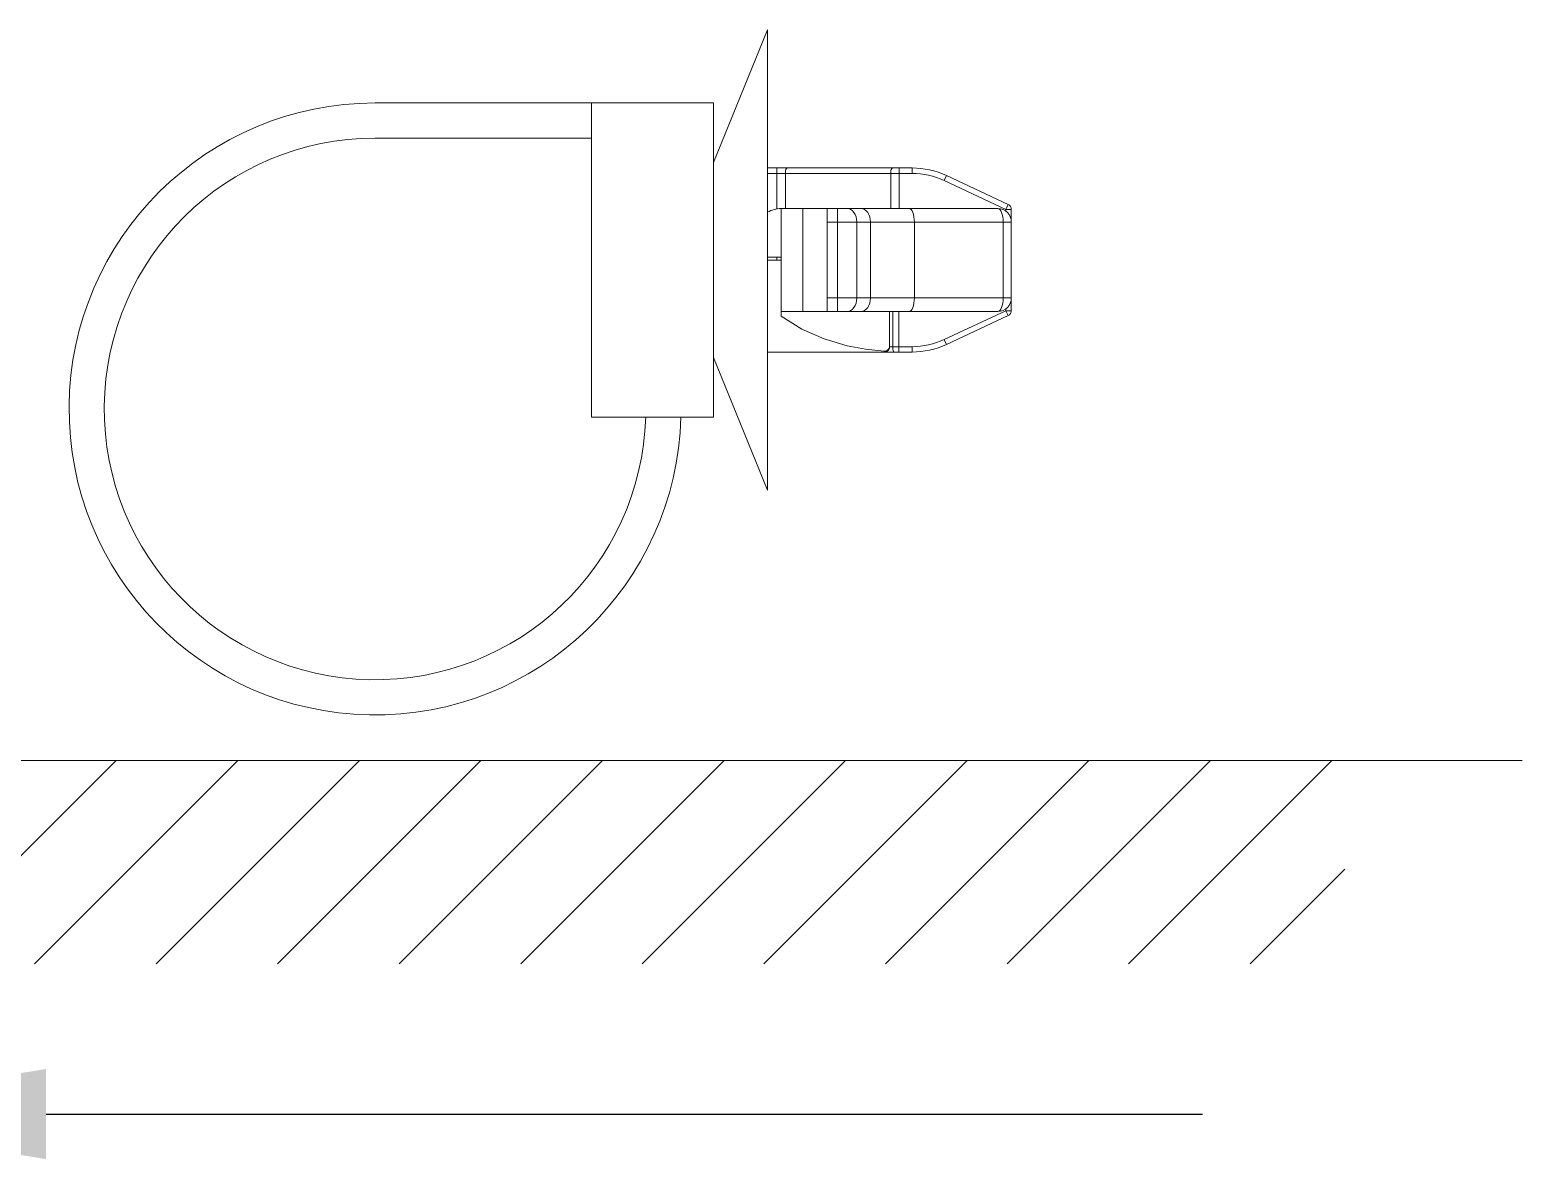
# Model space of a CAD drawing. Header units: inches. Extents: x 47316 to 59086, y 3141 to 11743.
# Drawn here: x 54361.24 to 54380.53, y 10139.3 to 10153.9 of the extents above; entities that cross this region are included whole.
import ezdxf

# ---------------------------------------------------------------- set-up
doc = ezdxf.new("R2010")
doc.units = ezdxf.units.IN
doc.header["$MEASUREMENT"] = 0

msp = doc.modelspace()

# ---------------------------------------------------------------- linework, layer by layer
at = {"color": 0, "linetype": 'ByBlock', "lineweight": 15, "ltscale": 0.132311}
for p, q in [((54370.075, 10152.186), (54370.775, 10153.901)), ((54370.075, 10149.666), (54370.775, 10147.951))]:
    msp.add_line(p, q, dxfattribs=at)
at = {"color": 0, "linetype": 'ByBlock', "lineweight": 15, "ltscale": 0.425}
msp.add_line((54370.775, 10153.901), (54370.775, 10147.951), dxfattribs=at)
at = {"color": 0, "linetype": 'ByBlock', "lineweight": 15, "ltscale": 0.2}
for p, q in [((54368.5, 10152.956), (54365.7, 10152.956)), ((54368.5, 10152.501), (54365.7, 10152.501))]:
    msp.add_line(p, q, dxfattribs=at)
at = {"color": 0, "linetype": 'ByBlock', "lineweight": 15, "ltscale": 0.289999}
msp.add_line((54368.5, 10152.956), (54368.5, 10148.896), dxfattribs=at)
at = {"color": 0, "linetype": 'ByBlock', "lineweight": 15, "ltscale": 0.1125}
for p, q in [((54368.5, 10152.956), (54370.075, 10152.956)), ((54368.5, 10148.896), (54370.075, 10148.896))]:
    msp.add_line(p, q, dxfattribs=at)
at = {"color": 0, "linetype": 'ByBlock', "lineweight": 15, "ltscale": 0.096026}
for p, q in [((54370.075, 10152.956), (54370.075, 10151.612)), ((54370.075, 10150.24), (54370.075, 10148.896))]:
    msp.add_line(p, q, dxfattribs=at)
at = {"color": 0, "linetype": 'ByBlock', "lineweight": 15, "ltscale": 0.008443}
for p, q in [((54370.893, 10152.116), (54370.775, 10152.116)), ((54370.893, 10152.046), (54370.775, 10152.046))]:
    msp.add_line(p, q, dxfattribs=at)
at = {"color": 0, "linetype": 'ByBlock', "lineweight": 15, "ltscale": 0.005}
for p, q in [((54370.893, 10152.046), (54370.893, 10152.116)), ((54372.477, 10152.046), (54372.477, 10152.116)), ((54372.642, 10152.046), (54372.642, 10152.116)), ((54373.056, 10151.954), (54373.086, 10152.017)), ((54373.855, 10151.581), (54373.885, 10151.645)), ((54373.855, 10151.581), (54373.925, 10151.581)), ((54373.855, 10150.271), (54373.925, 10150.271)), ((54373.855, 10150.271), (54373.885, 10150.207)), ((54373.056, 10149.898), (54373.086, 10149.834)), ((54372.471, 10149.806), (54372.471, 10149.736)), ((54372.642, 10149.806), (54372.642, 10149.736))]:
    msp.add_line(p, q, dxfattribs=at)
at = {"color": 0, "linetype": 'ByBlock', "lineweight": 15, "ltscale": 0.009488}
msp.add_line((54371.026, 10152.116), (54370.893, 10152.116), dxfattribs=at)
at = {"color": 0, "linetype": 'ByBlock', "lineweight": 15, "ltscale": 0.032832}
msp.add_line((54370.893, 10151.586), (54370.893, 10152.046), dxfattribs=at)
at = {"color": 0, "linetype": 'ByBlock', "lineweight": 15, "ltscale": 0.007906}
msp.add_line((54371.004, 10152.046), (54370.893, 10152.046), dxfattribs=at)
at = {"color": 0, "linetype": 'ByBlock', "lineweight": 15, "ltscale": 0.097302}
for p, q in [((54372.366, 10152.046), (54371.004, 10152.046)), ((54372.388, 10152.116), (54371.026, 10152.116))]:
    msp.add_line(p, q, dxfattribs=at)
at = {"color": 0, "linetype": 'ByBlock', "lineweight": 15, "ltscale": 0.0325}
for p, q in [((54371.004, 10151.591), (54371.004, 10152.046)), ((54372.366, 10152.046), (54372.366, 10151.591)), ((54372.477, 10152.046), (54372.477, 10151.591)), ((54372.393, 10150.261), (54372.393, 10149.806)), ((54372.471, 10150.261), (54372.471, 10149.806))]:
    msp.add_line(p, q, dxfattribs=at)
at = {"color": 0, "linetype": 'ByBlock', "lineweight": 15, "ltscale": 0.007907}
msp.add_line((54372.477, 10152.046), (54372.366, 10152.046), dxfattribs=at)
at = {"color": 0, "linetype": 'ByBlock', "lineweight": 15, "ltscale": 0.006325}
msp.add_line((54372.477, 10152.116), (54372.388, 10152.116), dxfattribs=at)
at = {"color": 0, "linetype": 'ByBlock', "lineweight": 15, "ltscale": 0.011804}
for p, q in [((54372.477, 10152.116), (54372.642, 10152.116)), ((54372.477, 10152.046), (54372.642, 10152.046))]:
    msp.add_line(p, q, dxfattribs=at)
at = {"color": 0, "linetype": 'ByBlock', "lineweight": 15, "ltscale": 0.062941}
for p, q in [((54373.855, 10151.581), (54373.056, 10151.954)), ((54373.056, 10149.898), (54373.855, 10150.271))]:
    msp.add_line(p, q, dxfattribs=at)
at = {"color": 0, "linetype": 'ByBlock', "lineweight": 15, "ltscale": 0.062942}
for p, q in [((54373.885, 10151.645), (54373.086, 10152.017)), ((54373.086, 10149.834), (54373.885, 10150.207))]:
    msp.add_line(p, q, dxfattribs=at)
at = {"color": 0, "linetype": 'ByBlock', "lineweight": 15, "ltscale": 0.097948}
msp.add_line((54370.075, 10151.612), (54370.075, 10150.24), dxfattribs=at)
at = {"color": 0, "linetype": 'ByBlock', "lineweight": 15, "ltscale": 0.02}
for p, q in [((54370.95, 10151.591), (54371.23, 10151.591)), ((54370.95, 10150.261), (54371.23, 10150.261))]:
    msp.add_line(p, q, dxfattribs=at)
at = {"color": 0, "linetype": 'ByBlock', "lineweight": 15, "ltscale": 0.095}
for p, q in [((54370.95, 10151.591), (54370.95, 10150.261)), ((54371.23, 10151.591), (54371.23, 10150.261))]:
    msp.add_line(p, q, dxfattribs=at)
at = {"color": 0, "linetype": 'ByBlock', "lineweight": 15, "ltscale": 0.022501}
for p, q in [((54371.23, 10151.591), (54371.545, 10151.591)), ((54371.23, 10150.261), (54371.545, 10150.261))]:
    msp.add_line(p, q, dxfattribs=at)
at = {"color": 0, "linetype": 'ByBlock', "lineweight": 15, "ltscale": 0.009364}
for p, q in [((54371.545, 10151.591), (54371.676, 10151.591)), ((54371.545, 10151.416), (54371.676, 10151.416)), ((54371.676, 10150.436), (54371.545, 10150.436)), ((54371.676, 10150.261), (54371.545, 10150.261))]:
    msp.add_line(p, q, dxfattribs=at)
at = {"color": 0, "linetype": 'ByBlock', "lineweight": 15, "ltscale": 0.0125}
for p, q in [((54371.545, 10151.416), (54371.545, 10151.591)), ((54371.676, 10151.416), (54371.676, 10151.591)), ((54370.95, 10150.961), (54370.775, 10150.961)), ((54370.95, 10150.926), (54370.775, 10150.926)), ((54371.545, 10150.261), (54371.545, 10150.436)), ((54371.676, 10150.261), (54371.676, 10150.436))]:
    msp.add_line(p, q, dxfattribs=at)
at = {"color": 0, "linetype": 'ByBlock', "lineweight": 15, "ltscale": 0.009006}
for p, q in [((54371.802, 10151.591), (54371.676, 10151.591)), ((54371.802, 10150.261), (54371.676, 10150.261))]:
    msp.add_line(p, q, dxfattribs=at)
at = {"color": 0, "linetype": 'ByBlock', "lineweight": 15, "ltscale": 0.012637}
for p, q in [((54371.979, 10151.591), (54371.802, 10151.591)), ((54372.105, 10151.416), (54371.928, 10151.416)), ((54371.928, 10150.436), (54372.105, 10150.436)), ((54371.802, 10150.261), (54371.979, 10150.261))]:
    msp.add_line(p, q, dxfattribs=at)
at = {"color": 0, "linetype": 'ByBlock', "lineweight": 15, "ltscale": 0.04455}
for p, q in [((54372.603, 10151.591), (54371.979, 10151.591)), ((54372.603, 10150.261), (54371.979, 10150.261))]:
    msp.add_line(p, q, dxfattribs=at)
at = {"color": 0, "linetype": 'ByBlock', "lineweight": 15, "ltscale": 0.081943}
for p, q in [((54373.75, 10151.591), (54372.603, 10151.591)), ((54373.819, 10151.416), (54372.672, 10151.416)), ((54373.819, 10150.436), (54372.672, 10150.436)), ((54373.75, 10150.261), (54372.603, 10150.261))]:
    msp.add_line(p, q, dxfattribs=at)
at = {"color": 0, "linetype": 'ByBlock', "lineweight": 15, "ltscale": 0.001816}
for p, q in [((54373.855, 10151.581), (54373.855, 10151.556)), ((54373.855, 10150.296), (54373.855, 10150.271))]:
    msp.add_line(p, q, dxfattribs=at)
at = {"color": 0, "linetype": 'ByBlock', "lineweight": 15, "ltscale": 0.011816}
for p, q in [((54373.925, 10151.581), (54373.925, 10151.416)), ((54373.925, 10150.436), (54373.925, 10150.271))]:
    msp.add_line(p, q, dxfattribs=at)
at = {"color": 0, "linetype": 'ByBlock', "lineweight": 15, "ltscale": 0.07}
for p, q in [((54371.545, 10151.416), (54371.545, 10150.436)), ((54371.676, 10151.416), (54371.676, 10150.436)), ((54371.928, 10151.416), (54371.928, 10150.436)), ((54372.105, 10151.416), (54372.105, 10150.436)), ((54372.672, 10151.416), (54372.672, 10150.436)), ((54373.819, 10151.416), (54373.819, 10150.436)), ((54373.925, 10151.416), (54373.925, 10150.436))]:
    msp.add_line(p, q, dxfattribs=at)
at = {"color": 0, "linetype": 'ByBlock', "lineweight": 15, "ltscale": 0.018011}
for p, q in [((54371.928, 10151.416), (54371.676, 10151.416)), ((54371.928, 10150.436), (54371.676, 10150.436))]:
    msp.add_line(p, q, dxfattribs=at)
at = {"color": 0, "linetype": 'ByBlock', "lineweight": 15, "ltscale": 0.0405}
for p, q in [((54372.672, 10151.416), (54372.105, 10151.416)), ((54372.672, 10150.436), (54372.105, 10150.436))]:
    msp.add_line(p, q, dxfattribs=at)
at = {"color": 0, "linetype": 'ByBlock', "lineweight": 15, "ltscale": 0.007544}
for p, q in [((54373.925, 10151.416), (54373.819, 10151.416)), ((54373.925, 10150.436), (54373.819, 10150.436))]:
    msp.add_line(p, q, dxfattribs=at)
at = {"color": 0, "linetype": 'ByBlock', "lineweight": 15, "ltscale": 0.0025}
msp.add_line((54370.893, 10150.926), (54370.893, 10150.961), dxfattribs=at)
at = {"color": 0, "linetype": 'ByBlock', "lineweight": 15, "ltscale": 0.004339}
msp.add_line((54370.95, 10150.261), (54370.95, 10150.2), dxfattribs=at)
at = {"color": 0, "linetype": 'ByBlock', "lineweight": 15, "ltscale": 0.1}
msp.add_line((54370.95, 10150.261), (54372.35, 10150.261), dxfattribs=at)
at = {"color": 0, "linetype": 'ByBlock', "lineweight": 15, "ltscale": 0.031953}
msp.add_line((54372.35, 10150.261), (54372.35, 10149.814), dxfattribs=at)
at = {"color": 0, "linetype": 'ByBlock', "lineweight": 15, "ltscale": 0.003059}
msp.add_line((54372.393, 10150.261), (54372.35, 10150.261), dxfattribs=at)
at = {"color": 0, "linetype": 'ByBlock', "lineweight": 15, "ltscale": 0.000233459}
msp.add_line((54372.396, 10150.261), (54372.393, 10150.261), dxfattribs=at)
at = {"color": 0, "linetype": 'ByBlock', "lineweight": 15, "ltscale": 0.005363}
msp.add_line((54372.471, 10150.261), (54372.396, 10150.261), dxfattribs=at)
at = {"color": 0, "linetype": 'ByBlock', "lineweight": 15}
for p, q in [((54370.95, 10150.2), (54371.219, 10150.034)), ((54371.219, 10150.034), (54371.505, 10149.906)), ((54371.505, 10149.906), (54371.802, 10149.817)), ((54371.802, 10149.817), (54372.04, 10149.773)), ((54372.04, 10149.773), (54372.28, 10149.747))]:
    msp.add_line(p, q, dxfattribs=at)
at = {"color": 0, "linetype": 'ByBlock', "lineweight": 15, "ltscale": 0.107719}
msp.add_line((54372.283, 10149.736), (54370.775, 10149.736), dxfattribs=at)
at = {"color": 0, "linetype": 'ByBlock', "lineweight": 15, "ltscale": 0.000715637}
msp.add_line((54372.28, 10149.747), (54372.28, 10149.737), dxfattribs=at)
at = {"color": 0, "linetype": 'ByBlock', "lineweight": 15, "ltscale": 0.00896}
msp.add_line((54372.283, 10149.736), (54372.408, 10149.736), dxfattribs=at)
at = {"color": 0, "linetype": 'ByBlock', "lineweight": 15, "ltscale": 0.000495148}
msp.add_line((54372.35, 10149.814), (54372.35, 10149.807), dxfattribs=at)
at = {"color": 0, "linetype": 'ByBlock', "lineweight": 15, "ltscale": 9.0198e-05}
msp.add_line((54372.35, 10149.807), (54372.351, 10149.806), dxfattribs=at)
at = {"color": 0, "linetype": 'ByBlock', "lineweight": 15, "ltscale": 0.002986}
msp.add_line((54372.351, 10149.806), (54372.393, 10149.806), dxfattribs=at)
at = {"color": 0, "linetype": 'ByBlock', "lineweight": 15, "ltscale": 0.005597}
msp.add_line((54372.393, 10149.806), (54372.471, 10149.806), dxfattribs=at)
at = {"color": 0, "linetype": 'ByBlock', "lineweight": 15, "ltscale": 0.004477}
msp.add_line((54372.408, 10149.736), (54372.471, 10149.736), dxfattribs=at)
at = {"color": 0, "linetype": 'ByBlock', "lineweight": 15, "ltscale": 0.012206}
for p, q in [((54372.642, 10149.806), (54372.471, 10149.806)), ((54372.642, 10149.736), (54372.471, 10149.736))]:
    msp.add_line(p, q, dxfattribs=at)
at = {"color": 0, "lineweight": 15}
for p, q in [((54357.872, 10144.458, 0), (54380.529, 10144.458, 0)), ((54359.726, 10141.83, 0), (54362.354, 10144.458, 0)), ((54361.298, 10141.83, 0), (54363.926, 10144.458, 0)), ((54362.869, 10141.83, 0), (54365.497, 10144.458, 0)), ((54364.441, 10141.83, 0), (54367.069, 10144.458, 0)), ((54366.012, 10141.83, 0), (54368.64, 10144.458, 0)), ((54367.584, 10141.83, 0), (54370.212, 10144.458, 0)), ((54369.155, 10141.83, 0), (54371.783, 10144.458, 0)), ((54370.727, 10141.83, 0), (54373.355, 10144.458, 0)), ((54372.298, 10141.83, 0), (54374.927, 10144.458, 0)), ((54373.87, 10141.83, 0), (54376.498, 10144.458, 0)), ((54375.441, 10141.83, 0), (54378.07, 10144.458, 0)), ((54377.013, 10141.83, 0), (54378.235, 10143.052, 0))]:
    msp.add_line(p, q, dxfattribs=at)
msp.add_line((54361.448, 10139.888), (54376.396, 10139.888))
at = {"color": 0, "linetype": 'ByBlock', "lineweight": 15}
for centre, radius, start, end in [((54365.7, 10149.001), 3.955, 90, 358.4787), ((54365.7, 10149.001), 3.5, 90, 358.2809), ((54372.642, 10151.066), 1.05, 64.9831, 90), ((54372.642, 10151.066), 0.98, 64.9831, 90), ((54370.95, 10151.241), 0.35, 90, 120), ((54373.75, 10151.416), 0.175, 0, 90), ((54373.855, 10151.581), 0.07, 0, 64.9831), ((54373.75, 10150.436), 0.175, 270, 0), ((54373.855, 10150.271), 0.07, 295.0169, 0), ((54372.642, 10150.786), 0.98, 270, 295.0169), ((54372.642, 10150.786), 1.05, 270, 295.0169), ((54372.285, 10149.812), 0.0652, 265.9237, 1.6006), ((54372.28, 10149.807), 0.0699, 269.9427, 359.9426), ((54372.282, 10149.739), 0.00303, 225.6094, 288.8376)]:
    msp.add_arc(centre, radius, start, end, dxfattribs=at)
at = {"color": 0, "linetype": 'ByBlock', "lineweight": 15, "extrusion": (0, 0, -1)}
for centre, major_axis, ratio, start_param, end_param in [((54371.026, 10152.046), (0, -0.07), 0.316228, 1.570796, 3.141593), ((54372.388, 10152.046), (0, -0.07), 0.316228, 1.570796, 3.141593), ((54371.802, 10151.416), (0, -0.175), 0.720438, 3.141593, 4.712389), ((54371.979, 10151.416), (0, -0.175), 0.720438, 3.141593, 4.712389), ((54372.603, 10151.416), (0, -0.175), 0.396439, 3.141593, 4.712389), ((54373.75, 10151.416), (0, -0.175), 0.396439, 3.141593, 4.712389), ((54371.802, 10150.436), (0, -0.175), 0.720438, 4.712389, 6.283185), ((54371.979, 10150.436), (0, -0.175), 0.720438, 4.712389, 6.283185), ((54372.603, 10150.436), (0, -0.175), 0.396439, 4.712389, 6.283185), ((54373.75, 10150.436), (0, -0.175), 0.396439, 4.712389, 6.283185), ((54372.283, 10149.806), (0, 0.07), 0.97071, 1.570796, 3.141593), ((54372.408, 10149.806), (0, 0.07), 0.22389, 3.141593, 4.712389)]:
    msp.add_ellipse(centre, major_axis=major_axis, ratio=ratio, start_param=start_param, end_param=end_param, dxfattribs=at)
msp.add_solid([(54361.448, 10139.304), (54357.948, 10139.888), (54361.448, 10140.471)])

doc.saveas('drawing.dxf')
